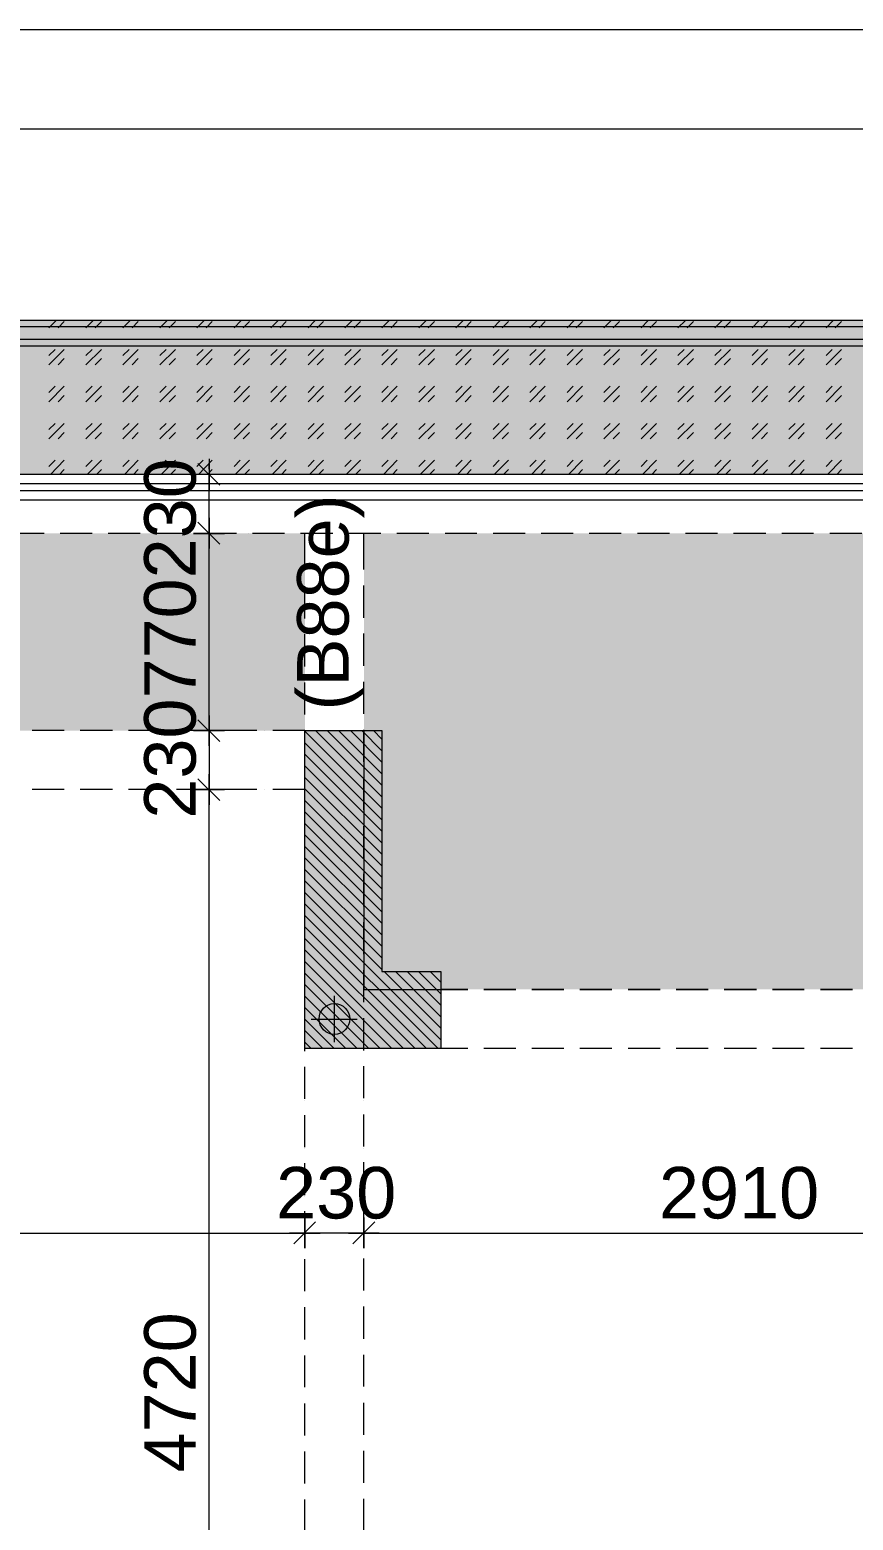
# Model space of a CAD drawing. Header units: millimetres. Extents: x -1303 to 98744, y -1303 to 90097.
# Drawn here: x 62347 to 65556, y 34213 to 40026 of the extents above; entities that cross this region are included whole.
import ezdxf

# ---------------------------------------------------------------- set-up
doc = ezdxf.new("R2010")
doc.units = ezdxf.units.MM
doc.layers.add('PDF_Geometry', color=7, linetype='Continuous')
doc.layers.add('PDF_Text', color=7, linetype='Continuous')
doc.layers.add('PDF_Solid Fills', color=192, linetype='Continuous', true_color=0xc2c0c0c0)
doc.styles.add('PDF ArialMT', font='arial.ttf')

msp = doc.modelspace()

# ---------------------------------------------------------------- hatches: boundary and pattern name
at = {"layer": 'PDF_Solid Fills', "true_color": 0x0000b2}
h = msp.add_hatch(color=254, dxfattribs=at)
h.paths.add_polyline_path([(75224.26012, 16872.72168), (74624.31541, 16872.72168), (74624.31541, 25187.75188), (75224.26012, 25187.75188)], flags=0)
h.paths.add_polyline_path([(74624.31541, 38292.73421), (74624.31541, 29377.68079), (75224.26012, 29377.68079), (75224.26012, 38892.67479), (59994.31175, 38892.67479), (59994.31175, 38292.73421)], flags=0)
h.paths.add_polyline_path([(26734.27358, 38892.67479), (26734.27358, 38292.73421), (55894.25843, 38292.73421), (55894.25843, 38892.67479)], flags=0)
at = {"layer": 'PDF_Solid Fills'}
msp.add_hatch(color=256, dxfattribs=at).paths.add_polyline_path([(63649.29506, 37292.74923), (63649.29506, 36282.69794), (63949.3046, 36282.69794), (63949.3046, 36052.67313), (63419.27024, 36052.67313), (63419.27024, 37292.74923)])

# ---------------------------------------------------------------- linework, layer by layer
at = {"layer": 'PDF_Geometry', "color": 222, "lineweight": 0, "true_color": 0xb8008a}
for points in [[(75204.2019, 40026.20351), (26753.73881, 40026.20351)], [(60014.02698, 39639.44447), (75204.2019, 39639.44447)]]:
    msp.add_lwpolyline(points, dxfattribs=at)
at = {"layer": 'PDF_Geometry', "color": 9, "lineweight": 0, "true_color": 0xc0c0c0}
for points in [[(75223.66506, 34597.21299), (75223.66506, 38892.16652), (59993.71669, 38892.16652), (59993.71669, 38292.1433)], [(75199.11916, 34597.21299), (75199.11916, 38867.62475), (60019.10558, 38867.62475), (60019.10558, 38292.1433)], [(75149.19264, 34597.21299), (75149.19264, 38817.6941), (60069.03624, 38817.6941), (60069.03624, 38292.1433)], [(75123.80375, 34597.21299), (75123.80375, 38792.30521), (60093.58213, 38792.30521), (60093.58213, 38292.1433)]]:
    msp.add_lwpolyline(points, dxfattribs=at)
at = {"layer": 'PDF_Geometry', "lineweight": 0}
for points in [[(62514.83244, 38892.16652), (62390.42937, 38892.16652)], [(62420.89685, 38864.24039), (62449.67011, 38892.16652)], [(62457.28594, 38864.24039), (62480.98059, 38887.93504)], [(62565.61021, 38864.24039), (62593.54047, 38892.16652)], [(62702.71186, 38892.16652), (62577.46166, 38892.16652)], [(62601.15631, 38864.24039), (62625.69807, 38887.93504)], [(62709.48058, 38864.24039), (62738.25795, 38892.16652)], [(62745.8738, 38864.24039), (62769.56843, 38887.93504)], [(62889.74416, 38892.16652), (62765.33695, 38892.16652)], [(62854.19806, 38864.24039), (62882.12832, 38892.16652)], [(62889.74416, 38864.24039), (62914.28592, 38887.93504)], [(63077.61945, 38892.16652), (62952.36926, 38892.16652)], [(62998.06843, 38864.24039), (63026.84168, 38892.16652)], [(63034.46164, 38864.24039), (63058.15629, 38887.93504)], [(63265.49887, 38892.16652), (63140.24868, 38892.16652)], [(63142.78592, 38864.24039), (63170.71204, 38892.16652)], [(63178.33201, 38864.24039), (63202.87378, 38887.93504)], [(63286.65628, 38864.24039), (63315.42952, 38892.16652)], [(63323.04537, 38864.24039), (63346.74414, 38887.93504)], [(63452.53118, 38892.16652), (63327.27685, 38892.16652)], [(63431.37377, 38864.24039), (63459.29989, 38892.16652)], [(63466.91573, 38864.24039), (63491.46163, 38887.93504)], [(63640.40647, 38892.16652), (63515.15627, 38892.16652)], [(63575.24414, 38864.24039), (63604.01738, 38892.16652)], [(63611.63322, 38864.24039), (63635.33199, 38887.93504)], [(63827.43876, 38892.16652), (63702.18857, 38892.16652)], [(63719.1145, 38864.24039), (63747.88774, 38892.16652)], [(63755.50358, 38864.24039), (63779.20236, 38887.93504)], [(63863.83198, 38864.24039), (63891.75811, 38892.16652)], [(64015.31819, 38892.16652), (63890.06386, 38892.16652)], [(63900.22107, 38864.24039), (63923.91572, 38887.93504)], [(64007.70235, 38864.24039), (64036.4756, 38892.16652)], [(64044.09144, 38864.24039), (64067.78608, 38887.93504)], [(64202.35049, 38892.16652), (64077.94329, 38892.16652)], [(64152.41571, 38864.24039), (64180.34596, 38892.16652)], [(64187.9618, 38864.24039), (64212.50356, 38887.93504)], [(64390.22578, 38892.16652), (64264.97559, 38892.16652)], [(64296.28607, 38864.24039), (64325.06344, 38892.16652)], [(64332.67929, 38864.24039), (64356.37393, 38887.93504)], [(64441.00355, 38864.24039), (64468.93381, 38892.16652)], [(64577.25808, 38892.16652), (64452.85088, 38892.16652)], [(64476.54965, 38864.24039), (64501.09142, 38887.93504)], [(64584.87392, 38864.24039), (64613.64717, 38892.16652)], [(64621.26714, 38864.24039), (64644.96178, 38887.93504)], [(64765.1375, 38892.16652), (64639.88317, 38892.16652)], [(64729.59141, 38864.24039), (64757.51753, 38892.16652)], [(64765.1375, 38864.24039), (64789.67927, 38887.93504)], [(64953.01279, 38892.16652), (64827.7626, 38892.16652)], [(64873.46177, 38864.24039), (64902.23502, 38892.16652)], [(64909.85086, 38864.24039), (64933.54964, 38887.93504)], [(65140.04509, 38892.16652), (65014.7949, 38892.16652)], [(65017.33214, 38864.24039), (65046.10538, 38892.16652)], [(65053.72123, 38864.24039), (65078.26712, 38887.93504)], [(65162.04963, 38864.24039), (65189.97574, 38892.16652)], [(65198.43871, 38864.24039), (65222.13748, 38887.93504)], [(65327.92452, 38892.16652), (65202.67019, 38892.16652)], [(65305.91999, 38864.24039), (65334.69324, 38892.16652)], [(65342.30907, 38864.24039), (65366.00785, 38887.93504)], [(65514.95269, 38892.16652), (65389.70249, 38892.16652)], [(65450.63747, 38864.24039), (65478.5636, 38892.16652)], [(65486.17944, 38864.24039), (65510.72121, 38887.93504)], [(62420.89685, 38719.52291), (62480.98059, 38779.61076)], [(62420.89685, 38755.91199), (62445.43862, 38779.61076)], [(62565.61021, 38719.52291), (62625.69807, 38779.61076)], [(62565.61021, 38755.91199), (62589.30899, 38779.61076)], [(62709.48058, 38719.52291), (62769.56843, 38779.61076)], [(62709.48058, 38755.91199), (62734.02647, 38779.61076)], [(62854.19806, 38719.52291), (62914.28592, 38779.61076)], [(62854.19806, 38755.91199), (62877.89684, 38779.61076)], [(62998.06843, 38719.52291), (63058.15629, 38779.61076)], [(62998.06843, 38755.91199), (63022.6102, 38779.61076)], [(63142.78592, 38719.52291), (63202.87378, 38779.61076)], [(63142.78592, 38755.91199), (63166.48056, 38779.61076)], [(63286.65628, 38719.52291), (63346.74414, 38779.61076)], [(63286.65628, 38755.91199), (63311.19804, 38779.61076)], [(63431.37377, 38719.52291), (63491.46163, 38779.61076)], [(63431.37377, 38755.91199), (63455.06841, 38779.61076)], [(63575.24414, 38719.52291), (63635.33199, 38779.61076)], [(63575.24414, 38755.91199), (63598.93877, 38779.61076)], [(63719.1145, 38719.52291), (63779.20236, 38779.61076)], [(63719.1145, 38755.91199), (63743.65626, 38779.61076)], [(63863.83198, 38719.52291), (63923.91572, 38779.61076)], [(63863.83198, 38755.91199), (63887.52663, 38779.61076)], [(64007.70235, 38719.52291), (64067.78608, 38779.61076)], [(64007.70235, 38755.91199), (64032.24412, 38779.61076)], [(64152.41571, 38719.52291), (64212.50356, 38779.61076)], [(64152.41571, 38755.91199), (64176.11448, 38779.61076)], [(64296.28607, 38719.52291), (64356.37393, 38779.61076)], [(64296.28607, 38755.91199), (64320.83196, 38779.61076)], [(64441.00355, 38719.52291), (64501.09142, 38779.61076)], [(64441.00355, 38755.91199), (64464.70233, 38779.61076)], [(64584.87392, 38719.52291), (64644.96178, 38779.61076)], [(64584.87392, 38755.91199), (64609.41569, 38779.61076)], [(64729.59141, 38719.52291), (64789.67927, 38779.61076)], [(64729.59141, 38755.91199), (64753.28605, 38779.61076)], [(64873.46177, 38719.52291), (64933.54964, 38779.61076)], [(64873.46177, 38755.91199), (64897.15642, 38779.61076)], [(65017.33214, 38719.52291), (65078.26712, 38779.61076)], [(65017.33214, 38755.91199), (65041.8739, 38779.61076)], [(65162.04963, 38719.52291), (65222.13748, 38779.61076)], [(65162.04963, 38755.91199), (65185.74426, 38779.61076)], [(65305.91999, 38719.52291), (65366.00785, 38779.61076)], [(65305.91999, 38755.91199), (65330.46175, 38779.61076)], [(65450.63747, 38719.52291), (65510.72121, 38779.61076)], [(65450.63747, 38755.91199), (65474.33212, 38779.61076)], [(62457.28594, 38719.52291), (62480.98059, 38744.06467)], [(62601.15631, 38719.52291), (62625.69807, 38744.06467)], [(62745.8738, 38719.52291), (62769.56843, 38744.06467)], [(62889.74416, 38719.52291), (62914.28592, 38744.06467)], [(63034.46164, 38719.52291), (63058.15629, 38744.06467)], [(63178.33201, 38719.52291), (63202.87378, 38744.06467)], [(63323.04537, 38719.52291), (63346.74414, 38744.06467)], [(63466.91573, 38719.52291), (63491.46163, 38744.06467)], [(63611.63322, 38719.52291), (63635.33199, 38744.06467)], [(63755.50358, 38719.52291), (63779.20236, 38744.06467)], [(63900.22107, 38719.52291), (63923.91572, 38744.06467)], [(64044.09144, 38719.52291), (64067.78608, 38744.06467)], [(64187.9618, 38719.52291), (64212.50356, 38744.06467)], [(64332.67929, 38719.52291), (64356.37393, 38744.06467)], [(64476.54965, 38719.52291), (64501.09142, 38744.06467)], [(64621.26714, 38719.52291), (64644.96178, 38744.06467)], [(64765.1375, 38719.52291), (64789.67927, 38744.06467)], [(64909.85086, 38719.52291), (64933.54964, 38744.06467)], [(65053.72123, 38719.52291), (65078.26712, 38744.06467)], [(65198.43871, 38719.52291), (65222.13748, 38744.06467)], [(65342.30907, 38719.52291), (65366.00785, 38744.06467)], [(65486.17944, 38719.52291), (65510.72121, 38744.06467)], [(62420.89685, 38575.65254), (62480.98059, 38635.7404)], [(62420.89685, 38611.19451), (62445.43862, 38635.7404)], [(62565.61021, 38575.65254), (62625.69807, 38635.7404)], [(62565.61021, 38611.19451), (62589.30899, 38635.7404)], [(62709.48058, 38575.65254), (62769.56843, 38635.7404)], [(62709.48058, 38611.19451), (62734.02647, 38635.7404)], [(62854.19806, 38575.65254), (62914.28592, 38635.7404)], [(62854.19806, 38611.19451), (62877.89684, 38635.7404)], [(62998.06843, 38575.65254), (63058.15629, 38635.7404)], [(62998.06843, 38611.19451), (63022.6102, 38635.7404)], [(63142.78592, 38575.65254), (63202.87378, 38635.7404)], [(63142.78592, 38611.19451), (63166.48056, 38635.7404)], [(63286.65628, 38575.65254), (63346.74414, 38635.7404)], [(63286.65628, 38611.19451), (63311.19804, 38635.7404)], [(63431.37377, 38575.65254), (63491.46163, 38635.7404)], [(63431.37377, 38611.19451), (63455.06841, 38635.7404)], [(63575.24414, 38575.65254), (63635.33199, 38635.7404)], [(63575.24414, 38611.19451), (63598.93877, 38635.7404)], [(63719.1145, 38575.65254), (63779.20236, 38635.7404)], [(63719.1145, 38611.19451), (63743.65626, 38635.7404)], [(63863.83198, 38575.65254), (63923.91572, 38635.7404)], [(63863.83198, 38611.19451), (63887.52663, 38635.7404)], [(64007.70235, 38575.65254), (64067.78608, 38635.7404)], [(64007.70235, 38611.19451), (64032.24412, 38635.7404)], [(64152.41571, 38575.65254), (64212.50356, 38635.7404)], [(64152.41571, 38611.19451), (64176.11448, 38635.7404)], [(64296.28607, 38575.65254), (64356.37393, 38635.7404)], [(64296.28607, 38611.19451), (64320.83196, 38635.7404)], [(64441.00355, 38575.65254), (64501.09142, 38635.7404)], [(64441.00355, 38611.19451), (64464.70233, 38635.7404)], [(64584.87392, 38575.65254), (64644.96178, 38635.7404)], [(64584.87392, 38611.19451), (64609.41569, 38635.7404)], [(64729.59141, 38575.65254), (64789.67927, 38635.7404)], [(64729.59141, 38611.19451), (64753.28605, 38635.7404)], [(64873.46177, 38575.65254), (64933.54964, 38635.7404)], [(64873.46177, 38611.19451), (64897.15642, 38635.7404)], [(65017.33214, 38575.65254), (65078.26712, 38635.7404)], [(65017.33214, 38611.19451), (65041.8739, 38635.7404)], [(65162.04963, 38575.65254), (65222.13748, 38635.7404)], [(65162.04963, 38611.19451), (65185.74426, 38635.7404)], [(65305.91999, 38575.65254), (65366.00785, 38635.7404)], [(65305.91999, 38611.19451), (65330.46175, 38635.7404)], [(65450.63747, 38575.65254), (65510.72121, 38635.7404)], [(65450.63747, 38611.19451), (65474.33212, 38635.7404)], [(62457.28594, 38575.65254), (62480.98059, 38599.34718)], [(62601.15631, 38575.65254), (62625.69807, 38599.34718)], [(62745.8738, 38575.65254), (62769.56843, 38599.34718)], [(62889.74416, 38575.65254), (62914.28592, 38599.34718)], [(63034.46164, 38575.65254), (63058.15629, 38599.34718)], [(63178.33201, 38575.65254), (63202.87378, 38599.34718)], [(63323.04537, 38575.65254), (63346.74414, 38599.34718)], [(63466.91573, 38575.65254), (63491.46163, 38599.34718)], [(63611.63322, 38575.65254), (63635.33199, 38599.34718)], [(63755.50358, 38575.65254), (63779.20236, 38599.34718)], [(63900.22107, 38575.65254), (63923.91572, 38599.34718)], [(64044.09144, 38575.65254), (64067.78608, 38599.34718)], [(64187.9618, 38575.65254), (64212.50356, 38599.34718)], [(64332.67929, 38575.65254), (64356.37393, 38599.34718)], [(64476.54965, 38575.65254), (64501.09142, 38599.34718)], [(64621.26714, 38575.65254), (64644.96178, 38599.34718)], [(64765.1375, 38575.65254), (64789.67927, 38599.34718)], [(64909.85086, 38575.65254), (64933.54964, 38599.34718)], [(65053.72123, 38575.65254), (65078.26712, 38599.34718)], [(65198.43871, 38575.65254), (65222.13748, 38599.34718)], [(65342.30907, 38575.65254), (65366.00785, 38599.34718)], [(65486.17944, 38575.65254), (65510.72121, 38599.34718)], [(62420.89685, 38430.93505), (62480.98059, 38491.02292)], [(62420.89685, 38467.32414), (62445.43862, 38491.02292)], [(62565.61021, 38430.93505), (62625.69807, 38491.02292)], [(62565.61021, 38467.32414), (62589.30899, 38491.02292)], [(62709.48058, 38430.93505), (62769.56843, 38491.02292)], [(62709.48058, 38467.32414), (62734.02647, 38491.02292)], [(62854.19806, 38430.93505), (62914.28592, 38491.02292)], [(62854.19806, 38467.32414), (62877.89684, 38491.02292)], [(62998.06843, 38430.93505), (63058.15629, 38491.02292)], [(62998.06843, 38467.32414), (63022.6102, 38491.02292)], [(63142.78592, 38430.93505), (63202.87378, 38491.02292)], [(63142.78592, 38467.32414), (63166.48056, 38491.02292)], [(63286.65628, 38430.93505), (63346.74414, 38491.02292)], [(63286.65628, 38467.32414), (63311.19804, 38491.02292)], [(63431.37377, 38430.93505), (63491.46163, 38491.02292)], [(63431.37377, 38467.32414), (63455.06841, 38491.02292)], [(63575.24414, 38430.93505), (63635.33199, 38491.02292)], [(63575.24414, 38467.32414), (63598.93877, 38491.02292)], [(63719.1145, 38430.93505), (63779.20236, 38491.02292)], [(63719.1145, 38467.32414), (63743.65626, 38491.02292)], [(63863.83198, 38430.93505), (63923.91572, 38491.02292)], [(63863.83198, 38467.32414), (63887.52663, 38491.02292)], [(64007.70235, 38430.93505), (64067.78608, 38491.02292)], [(64007.70235, 38467.32414), (64032.24412, 38491.02292)], [(64152.41571, 38430.93505), (64212.50356, 38491.02292)], [(64152.41571, 38467.32414), (64176.11448, 38491.02292)], [(64296.28607, 38430.93505), (64356.37393, 38491.02292)], [(64296.28607, 38467.32414), (64320.83196, 38491.02292)], [(64441.00355, 38430.93505), (64501.09142, 38491.02292)], [(64441.00355, 38467.32414), (64464.70233, 38491.02292)], [(64584.87392, 38430.93505), (64644.96178, 38491.02292)], [(64584.87392, 38467.32414), (64609.41569, 38491.02292)], [(64729.59141, 38430.93505), (64789.67927, 38491.02292)], [(64729.59141, 38467.32414), (64753.28605, 38491.02292)], [(64873.46177, 38430.93505), (64933.54964, 38491.02292)], [(64873.46177, 38467.32414), (64897.15642, 38491.02292)], [(65017.33214, 38430.93505), (65078.26712, 38491.02292)], [(65017.33214, 38467.32414), (65041.8739, 38491.02292)], [(65162.04963, 38430.93505), (65222.13748, 38491.02292)], [(65162.04963, 38467.32414), (65185.74426, 38491.02292)], [(65305.91999, 38430.93505), (65366.00785, 38491.02292)], [(65305.91999, 38467.32414), (65330.46175, 38491.02292)], [(65450.63747, 38430.93505), (65510.72121, 38491.02292)], [(65450.63747, 38467.32414), (65474.33212, 38491.02292)], [(62457.28594, 38430.93505), (62480.98059, 38455.47682)], [(62601.15631, 38430.93505), (62625.69807, 38455.47682)], [(62745.8738, 38430.93505), (62769.56843, 38455.47682)], [(62889.74416, 38430.93505), (62914.28592, 38455.47682)], [(63034.46164, 38430.93505), (63058.15629, 38455.47682)], [(63178.33201, 38430.93505), (63202.87378, 38455.47682)], [(63323.04537, 38430.93505), (63346.74414, 38455.47682)], [(63466.91573, 38430.93505), (63491.46163, 38455.47682)], [(63611.63322, 38430.93505), (63635.33199, 38455.47682)], [(63755.50358, 38430.93505), (63779.20236, 38455.47682)], [(63900.22107, 38430.93505), (63923.91572, 38455.47682)], [(64044.09144, 38430.93505), (64067.78608, 38455.47682)], [(64187.9618, 38430.93505), (64212.50356, 38455.47682)], [(64332.67929, 38430.93505), (64356.37393, 38455.47682)], [(64476.54965, 38430.93505), (64501.09142, 38455.47682)], [(64621.26714, 38430.93505), (64644.96178, 38455.47682)], [(64765.1375, 38430.93505), (64789.67927, 38455.47682)], [(64909.85086, 38430.93505), (64933.54964, 38455.47682)], [(65053.72123, 38430.93505), (65078.26712, 38455.47682)], [(65198.43871, 38430.93505), (65222.13748, 38455.47682)], [(65342.30907, 38430.93505), (65366.00785, 38455.47682)], [(65486.17944, 38430.93505), (65510.72121, 38455.47682)], [(62420.89685, 38322.61078), (62445.43862, 38347.15255)], [(62426.81845, 38292.1433), (62480.98059, 38347.15255)], [(62565.61021, 38322.61078), (62589.30899, 38347.15255)], [(62570.68881, 38292.1433), (62625.69807, 38347.15255)], [(62709.48058, 38322.61078), (62734.02647, 38347.15255)], [(62715.4063, 38292.1433), (62769.56843, 38347.15255)], [(62854.19806, 38322.61078), (62877.89684, 38347.15255)], [(62859.27667, 38292.1433), (62914.28592, 38347.15255)], [(62998.06843, 38322.61078), (63022.6102, 38347.15255)], [(63003.99416, 38292.1433), (63058.15629, 38347.15255)], [(63142.78592, 38322.61078), (63166.48056, 38347.15255)], [(63147.86452, 38292.1433), (63202.87378, 38347.15255)], [(63286.65628, 38322.61078), (63311.19804, 38347.15255)], [(63291.73489, 38292.1433), (63346.74414, 38347.15255)], [(63431.37377, 38322.61078), (63455.06841, 38347.15255)], [(63436.45237, 38292.1433), (63491.46163, 38347.15255)], [(63575.24414, 38322.61078), (63598.93877, 38347.15255)], [(63580.32273, 38292.1433), (63635.33199, 38347.15255)], [(63719.1145, 38322.61078), (63743.65626, 38347.15255)], [(63725.03609, 38292.1433), (63779.20236, 38347.15255)], [(63863.83198, 38322.61078), (63887.52663, 38347.15255)], [(63868.90646, 38292.1433), (63923.91572, 38347.15255)], [(64007.70235, 38322.61078), (64032.24412, 38347.15255)], [(64013.62394, 38292.1433), (64067.78608, 38347.15255)], [(64152.41571, 38322.61078), (64176.11448, 38347.15255)], [(64157.4943, 38292.1433), (64212.50356, 38347.15255)], [(64296.28607, 38322.61078), (64320.83196, 38347.15255)], [(64302.2118, 38292.1433), (64356.37393, 38347.15255)], [(64441.00355, 38322.61078), (64464.70233, 38347.15255)], [(64446.08216, 38292.1433), (64501.09142, 38347.15255)], [(64584.87392, 38322.61078), (64609.41569, 38347.15255)], [(64589.95252, 38292.1433), (64644.96178, 38347.15255)], [(64729.59141, 38322.61078), (64753.28605, 38347.15255)], [(64734.67001, 38292.1433), (64789.67927, 38347.15255)], [(64873.46177, 38322.61078), (64897.15642, 38347.15255)], [(64878.54038, 38292.1433), (64933.54964, 38347.15255)], [(65017.33214, 38322.61078), (65041.8739, 38347.15255)], [(65023.25786, 38292.1433), (65078.26712, 38347.15255)], [(65162.04963, 38322.61078), (65185.74426, 38347.15255)], [(65167.12823, 38292.1433), (65222.13748, 38347.15255)], [(65305.91999, 38322.61078), (65330.46175, 38347.15255)], [(65311.84159, 38292.1433), (65366.00785, 38347.15255)], [(65450.63747, 38322.61078), (65474.33212, 38347.15255)], [(65455.71195, 38292.1433), (65510.72121, 38347.15255)], [(62462.36455, 38292.1433), (62480.98059, 38310.75933)], [(62607.08203, 38292.1433), (62625.69807, 38310.75933)], [(62750.9524, 38292.1433), (62769.56843, 38310.75933)], [(62895.66576, 38292.1433), (62914.28592, 38310.75933)], [(63039.53612, 38292.1433), (63058.15629, 38310.75933)], [(63045.46185, 38292.1433), (63045.46185, 38292.1433)], [(63138.55443, 38292.1433), (63138.55443, 38292.1433)], [(63184.2536, 38292.1433), (63202.87378, 38310.75933)], [(63200.33241, 38292.1433), (63200.33241, 38292.1433)], [(63262.96164, 38292.1433), (63262.96164, 38292.1433)], [(63325.58674, 38292.1433), (63325.58674, 38292.1433)], [(63328.12397, 38292.1433), (63346.74414, 38310.75933)], [(63418.67933, 38292.1433), (63418.67933, 38292.1433)], [(63471.99433, 38292.1433), (63491.46163, 38310.75933)], [(63616.71182, 38292.1433), (63635.33199, 38310.75933)], [(63760.58219, 38292.1433), (63779.20236, 38310.75933)], [(63905.29968, 38292.1433), (63923.91572, 38310.75933)], [(64049.17004, 38292.1433), (64067.78608, 38310.75933)], [(64193.88752, 38292.1433), (64212.50356, 38310.75933)], [(64337.75789, 38292.1433), (64356.37393, 38310.75933)], [(64482.47125, 38292.1433), (64501.09142, 38310.75933)], [(64626.34161, 38292.1433), (64644.96178, 38310.75933)], [(64771.0591, 38292.1433), (64789.67927, 38310.75933)], [(64914.92946, 38292.1433), (64933.54964, 38310.75933)], [(65058.79982, 38292.1433), (65078.26712, 38310.75933)], [(65203.51731, 38292.1433), (65222.13748, 38310.75933)], [(65347.38768, 38292.1433), (65366.00785, 38310.75933)], [(65492.10517, 38292.1433), (65510.72121, 38310.75933)], [(63045.46185, 38061.94905), (63045.46185, 38061.94905)], [(63045.46185, 38061.94905), (63045.46185, 38061.94905)], [(63138.55443, 38061.94905), (63138.55443, 38061.94905)], [(63138.55443, 38061.94905), (63138.55443, 38061.94905)], [(63200.33241, 38061.94905), (63200.33241, 38061.94905)], [(63200.33241, 38061.94905), (63200.33241, 38061.94905)], [(63262.96164, 38061.94905), (63262.96164, 38061.94905)], [(63262.96164, 38061.94905), (63262.96164, 38061.94905)], [(63325.58674, 38061.94905), (63325.58674, 38061.94905)], [(63325.58674, 38061.94905), (63325.58674, 38061.94905)], [(63418.67933, 38061.94905), (63418.67933, 38061.94905)], [(63418.67933, 38061.94905), (63418.67933, 38061.94905)], [(63045.46185, 37292.66658), (63045.46185, 37292.66658)], [(63045.46185, 37292.66658), (63045.46185, 37292.66658)], [(63138.55443, 37292.66658), (63138.55443, 37292.66658)], [(63138.55443, 37292.66658), (63138.55443, 37292.66658)], [(63200.33241, 37292.66658), (63200.33241, 37292.66658)], [(63200.33241, 37292.66658), (63200.33241, 37292.66658)], [(63262.96164, 37292.66658), (63262.96164, 37292.66658)], [(63262.96164, 37292.66658), (63262.96164, 37292.66658)], [(63325.58674, 37292.66658), (63325.58674, 37292.66658)], [(63325.58674, 37292.66658), (63325.58674, 37292.66658)], [(63418.67933, 37292.66658), (63418.67933, 37292.66658)], [(63418.67933, 37292.66658), (63418.67933, 37292.66658)], [(63418.67933, 37290.12934), (63719.1145, 36989.69417)], [(63460.99414, 37292.66658), (63719.1145, 37034.54622)], [(63505.84618, 37292.66658), (63719.1145, 37079.39827)], [(63550.70236, 37292.66658), (63719.1145, 37124.25445)], [(63596.40154, 37292.66658), (63719.1145, 37169.1065)], [(63641.25358, 37292.66658), (63719.1145, 37213.96268)], [(63686.10977, 37292.66658), (63719.1145, 37259.66186)], [(63418.67933, 37245.27316), (63719.1145, 36944.83799)], [(63418.67933, 37200.42112), (63719.1145, 36899.98594)], [(63418.67933, 37154.72194), (63719.1145, 36855.12976)], [(63418.67933, 37109.86576), (63719.1145, 36810.27771)], [(63045.46185, 37062.47235), (63045.46185, 37062.47235)], [(63045.46185, 37062.47235), (63045.46185, 37062.47235)], [(63138.55443, 37062.47235), (63138.55443, 37062.47235)], [(63138.55443, 37062.47235), (63138.55443, 37062.47235)], [(63200.33241, 37062.47235), (63200.33241, 37062.47235)], [(63200.33241, 37062.47235), (63200.33241, 37062.47235)], [(63262.96164, 37062.47235), (63262.96164, 37062.47235)], [(63262.96164, 37062.47235), (63262.96164, 37062.47235)], [(63325.58674, 37062.47235), (63325.58674, 37062.47235)], [(63325.58674, 37062.47235), (63325.58674, 37062.47235)], [(63418.67933, 37065.01372), (63719.1145, 36765.42566)], [(63418.67933, 37062.47235), (63418.67933, 37062.47235)], [(63418.67933, 37062.47235), (63418.67933, 37062.47235)], [(63418.67933, 37020.15753), (63719.1145, 36720.56948)], [(63418.67933, 36975.30548), (63719.1145, 36675.71743)], [(63418.67933, 36930.45343), (63719.1145, 36630.86125)], [(63418.67933, 36885.59725), (63719.1145, 36586.0092)], [(63418.67933, 36840.74521), (63719.1145, 36541.15715)], [(63418.67933, 36795.88902), (63719.1145, 36496.30097)], [(63418.67933, 36751.03697), (63719.1145, 36451.44893)], [(63418.67933, 36706.18492), (63719.1145, 36405.74975)], [(63418.67933, 36661.32874), (63719.1145, 36360.89357)], [(63418.67933, 36616.4767), (63948.46161, 36086.69441)], [(63418.67933, 36571.62051), (63938.3044, 36051.99543)], [(63418.67933, 36526.76846), (63893.45235, 36051.99543)], [(63418.67933, 36481.91641), (63848.59617, 36051.99543)], [(63418.67933, 36437.06023), (63802.897, 36051.99543)], [(63418.67933, 36392.20819), (63758.04495, 36051.99543)], [(63418.67933, 36346.50901), (63713.18877, 36051.99543)], [(63727.57746, 36352.4306), (63948.46161, 36131.54646)], [(63772.42951, 36352.4306), (63948.46161, 36176.40264)], [(63817.28569, 36352.4306), (63948.46161, 36221.25468)], [(63862.13774, 36352.4306), (63948.46161, 36266.11086)], [(63906.98979, 36352.4306), (63948.46161, 36310.96292)], [(63418.67933, 36301.65283), (63668.33672, 36051.99543)], [(63418.67933, 36256.80078), (63623.48054, 36051.99543)], [(63418.67933, 36211.9446), (63578.62849, 36051.99543)], [(63418.67933, 36167.09255), (63533.77644, 36051.99543)], [(63418.67933, 36122.2405), (63488.92026, 36051.99543)], [(63418.67933, 36077.38432), (63444.06821, 36051.99543)], [(63418.67933, 36051.99543), (63418.67933, 36051.99543)], [(63418.67933, 36051.99543), (63418.67933, 36051.99543)], [(63648.86943, 36051.99543), (63648.86943, 36051.99543)], [(63648.86943, 36051.99543), (63648.86943, 36051.99543)], [(63418.67933, 35974.13865), (63418.67933, 35974.13865)], [(63418.67933, 35974.13865), (63418.67933, 35974.13865)], [(63648.86943, 35974.13865), (63648.86943, 35974.13865)], [(63648.86943, 35974.13865), (63648.86943, 35974.13865)], [(63418.67933, 35911.50943), (63418.67933, 35911.50943)], [(63418.67933, 35911.50943), (63418.67933, 35911.50943)], [(63648.86943, 35911.50943), (63648.86943, 35911.50943)], [(63648.86943, 35911.50943), (63648.86943, 35911.50943)], [(63418.67933, 35848.88433), (63418.67933, 35848.88433)], [(63418.67933, 35848.88433), (63418.67933, 35848.88433)], [(63648.86943, 35848.88433), (63648.86943, 35848.88433)], [(63648.86943, 35848.88433), (63648.86943, 35848.88433)], [(63418.67933, 35786.25923), (63418.67933, 35786.25923)], [(63418.67933, 35786.25923), (63418.67933, 35786.25923)], [(63648.86943, 35786.25923), (63648.86943, 35786.25923)], [(63648.86943, 35786.25923), (63648.86943, 35786.25923)], [(63418.67933, 35723.63414), (63418.67933, 35723.63414)], [(63418.67933, 35723.63414), (63418.67933, 35723.63414)], [(63648.86943, 35723.63414), (63648.86943, 35723.63414)], [(63648.86943, 35723.63414), (63648.86943, 35723.63414)], [(63418.67933, 35661.00904), (63418.67933, 35661.00904)], [(63418.67933, 35661.00904), (63418.67933, 35661.00904)], [(63648.86943, 35661.00904), (63648.86943, 35661.00904)], [(63648.86943, 35661.00904), (63648.86943, 35661.00904)], [(63418.67933, 35599.22693), (63418.67933, 35599.22693)], [(63418.67933, 35599.22693), (63418.67933, 35599.22693)], [(63648.86943, 35599.22693), (63648.86943, 35599.22693)], [(63648.86943, 35599.22693), (63648.86943, 35599.22693)], [(63418.67933, 35536.60184), (63418.67933, 35536.60184)], [(63418.67933, 35536.60184), (63418.67933, 35536.60184)], [(63648.86943, 35536.60184), (63648.86943, 35536.60184)], [(63648.86943, 35536.60184), (63648.86943, 35536.60184)], [(63418.67933, 35473.97674), (63418.67933, 35473.97674)], [(63418.67933, 35473.97674), (63418.67933, 35473.97674)], [(63648.86943, 35473.97674), (63648.86943, 35473.97674)], [(63648.86943, 35473.97674), (63648.86943, 35473.97674)], [(63418.67933, 35411.35164), (63418.67933, 35411.35164)], [(63418.67933, 35411.35164), (63418.67933, 35411.35164)], [(63648.86943, 35411.35164), (63648.86943, 35411.35164)], [(63648.86943, 35411.35164), (63648.86943, 35411.35164)], [(63418.67933, 35332.64361), (63418.67933, 35332.64361)], [(63418.67933, 35332.64361), (63418.67933, 35332.64361)], [(63648.86943, 35332.64361), (63648.86943, 35332.64361)], [(63648.86943, 35332.64361), (63648.86943, 35332.64361)]]:
    msp.add_lwpolyline(points, dxfattribs=at)
at = {"layer": 'PDF_Geometry', "color": 122, "lineweight": 0, "true_color": 0x00b88a}
for points in [[(63002.29991, 38334.45811), (63087.77666, 38249.82848)], [(63045.46185, 38352.23115), (63045.46185, 38232.05543)], [(63045.46185, 38312.45358), (63045.46185, 38331.91674)], [(63105.54971, 38292.1433), (62985.37398, 38292.1433)], [(63045.46185, 38061.94905), (63045.46185, 38292.1433)], [(63045.46185, 37332.44416), (63045.46185, 37312.12974), (63045.46185, 38042.4859), (63045.46185, 38022.17561)], [(63045.46185, 37292.66658), (63045.46185, 37062.47235)], [(63045.46185, 32382.45608), (63045.46185, 32362.14373), (63045.46185, 37042.16206), (63045.46185, 37022.6989)], [(60244.22122, 35332.64361), (63399.21203, 35332.64361), (63378.90174, 35332.64361)], [(63648.86943, 35332.64361), (63418.67933, 35332.64361)], [(63688.647, 35332.64361), (63669.18384, 35332.64361), (66538.97117, 35332.64361), (66518.66088, 35332.64361)]]:
    msp.add_lwpolyline(points, dxfattribs=at)
at = {"layer": 'PDF_Geometry', "color": 9, "lineweight": 0, "true_color": 0xc0c0c0}
for points in [[(60223.91094, 38192.27786), (69513.70459, 38192.27786), (69513.70459, 38292.14082), (60223.91094, 38292.14082)], [(60250.14694, 38229.51819), (69487.47064, 38229.51819), (69487.47064, 38255.75338), (60250.14694, 38255.75338)]]:
    msp.add_lwpolyline(points, close=True, dxfattribs=at)
at = {"layer": 'PDF_Geometry', "color": 157, "lineweight": 0, "true_color": 0x3f5f7f}
for points in [[(62496.2164, 38292.1433), (62370.96207, 38292.1433)], [(62684.09169, 38292.1433), (62558.84149, 38292.1433)], [(62871.12399, 38292.1433), (62746.72092, 38292.1433)], [(63059.00341, 38292.1433), (62933.74909, 38292.1433)], [(63246.03571, 38292.1433), (63121.62851, 38292.1433)], [(63433.911, 38292.1433), (63308.66081, 38292.1433)], [(63620.9433, 38292.1433), (63496.5361, 38292.1433)], [(63808.82272, 38292.1433), (63683.5684, 38292.1433)], [(63996.69801, 38292.1433), (63871.44783, 38292.1433)], [(64183.73032, 38292.1433), (64058.48012, 38292.1433)], [(64371.60974, 38292.1433), (64246.35541, 38292.1433)], [(64558.63791, 38292.1433), (64434.23484, 38292.1433)], [(64746.51733, 38292.1433), (64621.26714, 38292.1433)], [(64933.54964, 38292.1433), (64809.14243, 38292.1433)], [(65121.42493, 38292.1433), (64996.17473, 38292.1433)], [(65308.45722, 38292.1433), (65184.05415, 38292.1433)], [(65496.33665, 38292.1433), (65371.08232, 38292.1433)], [(62402.27669, 38061.94905), (62277.86949, 38061.94905)], [(62590.15611, 38061.94905), (62464.90178, 38061.94905)], [(62777.18428, 38061.94905), (62652.78121, 38061.94905)], [(62965.0637, 38061.94905), (62839.8135, 38061.94905)], [(63152.94312, 38061.94905), (63027.68879, 38061.94905)], [(63339.97129, 38061.94905), (63214.7211, 38061.94905)], [(63527.85071, 38061.94905), (63402.60052, 38061.94905)], [(63418.67933, 37918.07869), (63418.67933, 38061.94905)], [(63714.88302, 38061.94905), (63590.47581, 38061.94905)], [(63648.86943, 37920.62006), (63648.86943, 38061.94905)], [(63902.75831, 38061.94905), (63777.50811, 38061.94905)], [(64089.7906, 38061.94905), (63965.38753, 38061.94905)], [(64277.67003, 38061.94905), (64152.41571, 38061.94905)], [(64464.70233, 38061.94905), (64340.29513, 38061.94905)], [(64652.57762, 38061.94905), (64527.32743, 38061.94905)], [(64840.45705, 38061.94905), (64715.20272, 38061.94905)], [(65027.48934, 38061.94905), (64902.23502, 38061.94905)], [(65215.36463, 38061.94905), (65090.11444, 38061.94905)], [(65402.39694, 38061.94905), (65277.98974, 38061.94905)], [(65590.27636, 38061.94905), (65465.02203, 38061.94905)], [(63418.67933, 37730.2034), (63418.67933, 37855.4536)], [(63648.86943, 37732.74064), (63648.86943, 37857.99083)], [(63418.67933, 37543.1711), (63418.67933, 37668.42129)], [(63648.86943, 37545.70833), (63648.86943, 37670.96266)], [(63418.67933, 37355.29167), (63418.67933, 37480.546)], [(63648.86943, 37357.83304), (63648.86943, 37483.08324)], [(62480.98059, 37292.66658), (62356.57752, 37292.66658)], [(62668.86001, 37292.66658), (62543.60981, 37292.66658)], [(62856.73943, 37292.66658), (62731.4851, 37292.66658)], [(63043.7676, 37292.66658), (62918.51741, 37292.66658)], [(63231.64702, 37292.66658), (63106.39683, 37292.66658)], [(63418.67933, 37168.25938), (63418.67933, 37292.66658), (63294.27212, 37292.66658)], [(63648.86943, 37170.80075), (63648.86943, 37295.20382)], [(63418.67933, 36980.38409), (63418.67933, 37105.63428)], [(63648.86943, 36982.92132), (63648.86943, 37108.17565)], [(62480.98059, 37062.47235), (62356.57752, 37062.47235)], [(62668.86001, 37062.47235), (62543.60981, 37062.47235)], [(62856.73943, 37062.47235), (62731.4851, 37062.47235)], [(63043.7676, 37062.47235), (62918.51741, 37062.47235)], [(63231.64702, 37062.47235), (63106.39683, 37062.47235)], [(63418.67933, 37062.47235), (63294.27212, 37062.47235)], [(63418.67933, 36793.35179), (63418.67933, 36917.75899)], [(63648.86943, 36795.88902), (63648.86943, 36920.29623)], [(63418.67933, 36605.47237), (63418.67933, 36730.72669)], [(63648.86943, 36608.01373), (63648.86943, 36733.26392)], [(63418.67933, 36418.44419), (63418.67933, 36542.84726)], [(63648.86943, 36420.98143), (63648.86943, 36545.38863)], [(63418.67933, 36230.56477), (63418.67933, 36355.81497)], [(63648.86943, 36233.10201), (63648.86943, 36358.35634)], [(63418.67933, 36042.68535), (63418.67933, 36167.93968)], [(63648.86943, 36045.22672), (63648.86943, 36170.47691)], [(64054.24864, 36051.99543), (63948.46161, 36051.99543)], [(64241.27681, 36051.99543), (64116.02662, 36051.99543)], [(64429.15623, 36051.99543), (64303.90604, 36051.99543)], [(64616.18854, 36051.99543), (64490.93421, 36051.99543)], [(64804.06383, 36051.99543), (64678.81363, 36051.99543)], [(64991.09612, 36051.99543), (64866.69305, 36051.99543)], [(65178.97555, 36051.99543), (65053.72123, 36051.99543)], [(65366.00785, 36051.99543), (65241.60065, 36051.99543)], [(65553.88314, 36051.99543), (65428.63295, 36051.99543)], [(63418.67933, 35855.65718), (63418.67933, 35980.90737)], [(63648.86943, 35858.19442), (63648.86943, 35983.44461)], [(63418.67933, 35667.77776), (63418.67933, 35793.02795)], [(63648.86943, 35670.315), (63648.86943, 35795.56932)], [(63418.67933, 35480.74545), (63418.67933, 35605.15266)], [(63648.86943, 35483.28682), (63648.86943, 35608.53702)], [(63418.67933, 35292.87016), (63418.67933, 35418.12036)], [(63648.86943, 35295.4074), (63648.86943, 35420.6576)], [(63648.86943, 35108.3751), (63648.86943, 35232.78231)], [(63418.67933, 35105.83787), (63418.67933, 35230.24094)], [(63418.67933, 34917.95844), (63418.67933, 35043.21277)], [(63648.86943, 34920.49981), (63648.86943, 35045.75)], [(63418.67933, 34730.92614), (63418.67933, 34855.33335)], [(63648.86943, 34733.46751), (63648.86943, 34857.87058)], [(63418.67933, 34543.05085), (63418.67933, 34668.30104)], [(63648.86943, 34545.58808), (63648.86943, 34670.84241)], [(63418.67933, 34355.17142), (63418.67933, 34480.42575)], [(63648.86943, 34357.71279), (63648.86943, 34482.96299)], [(63418.67933, 34168.13913), (63418.67933, 34293.39346)], [(63648.86943, 34170.6805), (63648.86943, 34295.93069)]]:
    msp.add_lwpolyline(points, dxfattribs=at)
at = {"layer": 'PDF_Geometry', "color": 122, "lineweight": 0, "true_color": 0x00b88a}
for points in [[(63002.29991, 38105.11099), (63087.77666, 38019.63424)], [(63045.46185, 38122.03692), (63045.46185, 38002.70832)], [(63105.54971, 38061.94905), (62985.37398, 38061.94905)], [(63087.77666, 37249.50464), (63002.29991, 37334.98139)], [(63045.46185, 37232.57872), (63045.46185, 37351.90732)], [(62985.37398, 37292.66658), (63105.54971, 37292.66658)], [(63002.29991, 37104.78716), (63087.77666, 37020.15753)], [(63045.46185, 37122.5602), (63045.46185, 37002.38861)], [(63105.54971, 37062.47235), (62985.37398, 37062.47235)], [(63460.99414, 35375.80555), (63376.36451, 35290.32879)], [(63418.67933, 35273.40287), (63418.67933, 35392.73147)], [(63606.55462, 35290.32879), (63691.18424, 35375.80555)], [(63648.86943, 35392.73147), (63648.86943, 35273.40287)], [(63478.76718, 35332.64361), (63358.59146, 35332.64361)], [(63588.7857, 35332.64361), (63708.95729, 35332.64361)]]:
    msp.add_lwpolyline(points, close=True, dxfattribs=at)
at = {"layer": 'PDF_Geometry', "color": 5, "lineweight": 0}
for points in [[(63719.1145, 37292.66658), (63719.1145, 36352.4306), (63948.46161, 36352.4306), (63948.46161, 36051.99543), (63418.67933, 36051.99543), (63418.67933, 37292.66658)], [(63648.86943, 37292.66658), (63648.86943, 36282.18967), (63948.46161, 36282.18967), (63948.46161, 36051.99543), (63418.67933, 36051.99543), (63418.67933, 37292.66658)]]:
    msp.add_lwpolyline(points, close=True, dxfattribs=at)
at = {"layer": 'PDF_Geometry', "color": 157, "lineweight": 0, "true_color": 0x3f5f7f}
for points in [[(63948.46161, 36282.18967), (64054.24864, 36282.18967)], [(64116.02662, 36282.18967), (64241.27681, 36282.18967)], [(64303.90604, 36282.18967), (64429.15623, 36282.18967)], [(64490.93421, 36282.18967), (64616.18854, 36282.18967)], [(64678.81363, 36282.18967), (64804.06383, 36282.18967)], [(64866.69305, 36282.18967), (64991.09612, 36282.18967)], [(65053.72123, 36282.18967), (65178.97555, 36282.18967)], [(65241.60065, 36282.18967), (65366.00785, 36282.18967)], [(65428.63295, 36282.18967), (65553.88314, 36282.18967)]]:
    msp.add_lwpolyline(points, close=True, dxfattribs=at)
at = {"layer": 'PDF_Geometry', "color": 20, "lineweight": 0, "true_color": 0xff4405}
for points in [[(63533.77644, 36257.6479), (63533.77644, 36077.38432)], [(63444.06821, 36167.09255), (63623.48054, 36167.09255)]]:
    msp.add_lwpolyline(points, dxfattribs=at)
msp.add_circle((63534.26917, 36167.70098), 59.98967, dxfattribs=at)
at = {"layer": 'PDF_Geometry', "color": 7, "lineweight": 0, "true_color": 0xffffff}
msp.add_circle((63534.2656, 36167.70259), 59.9861, dxfattribs=at)
at = {"layer": 'PDF_Solid Fills', "color": 254, "lineweight": 0, "true_color": 0x00007f}
msp.add_solid([(63419.27024, 37292.74923), (63419.27024, 38062.71353), (60224.24978, 37292.74923), (60224.24978, 38062.71353)], dxfattribs=at)
at = {"layer": 'PDF_Solid Fills', "color": 43, "lineweight": 0, "true_color": 0x00007f}
msp.add_solid([(63649.29506, 38062.71353), (63649.29506, 36282.69794), (69584.28231, 38062.71353), (69584.28231, 36282.69794)], dxfattribs=at)

# ---------------------------------------------------------------- texts
at = {"layer": 'PDF_Text', "char_height": 201.084641, "attachment_point": 4, "rotation": 90, "style": 'PDF ArialMT'}
for s, insert in [('230770230', (62894.5426, 36949.06858)), ('4720', (62894.5426, 34398.66482))]:
    msp.add_mtext(s, dxfattribs=dict(at, insert=insert))
at = {"layer": 'PDF_Text', "color": 6, "insert": (63519.55779, 37371.01571), "char_height": 201.084641, "attachment_point": 4, "rotation": 90, "style": 'PDF ArialMT'}
msp.add_mtext('(B88e)', dxfattribs=at)
at = {"layer": 'PDF_Text', "char_height": 201.084641, "attachment_point": 4, "style": 'PDF ArialMT'}
for s, insert in [('230', (63306.70739, 35488.58335)), ('2910', (64799.16333, 35488.58335))]:
    msp.add_mtext(s, dxfattribs=dict(at, insert=insert))

doc.saveas('drawing.dxf')
